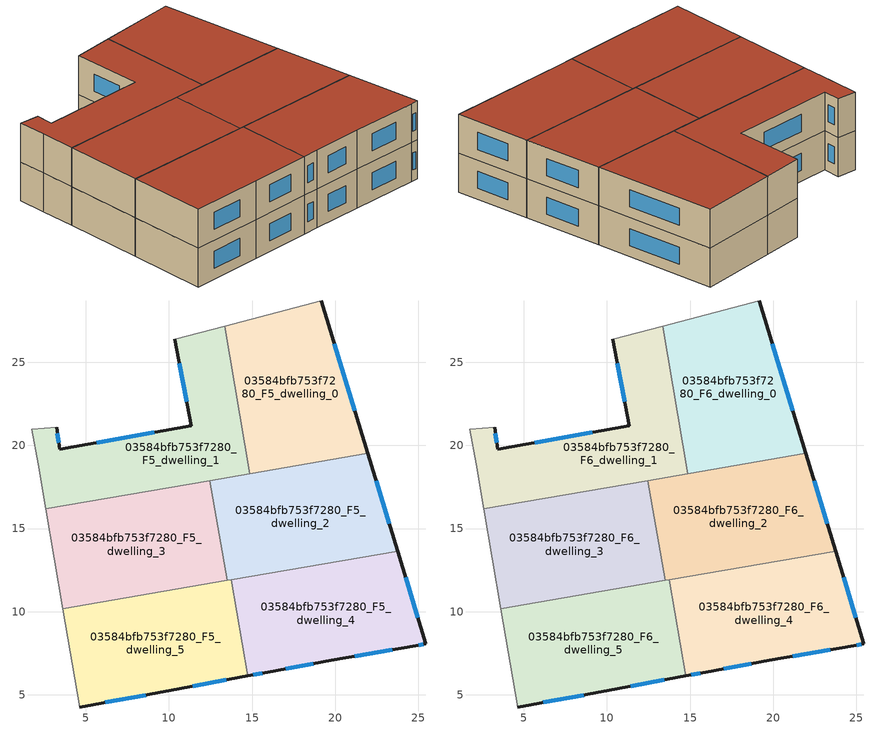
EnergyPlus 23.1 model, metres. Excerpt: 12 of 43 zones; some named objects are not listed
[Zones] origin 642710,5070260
03584bfb753f7280_F5_dwelling_0
 floor to 03584bfb753f7280_F4_dwelling_0 (EU_floor_Construction): 19.15,28.68 21.95,19.52 14.87,18.3 13.34,27.17 z15
 wall outside (EU_wall_Construction): 21.95,19.52 19.15,28.68 z15:18
 wall to 03584bfb753f7280_F5_dwelling_1 (EU_wall_Construction): 13.34,27.17 14.87,18.3 z15:18
 wall adiabatic (EU_wall_Construction): 19.15,28.68 13.34,27.17 z15:18
 wall to 03584bfb753f7280_F5_dwelling_2 (EU_wall_Construction): 14.87,18.3 21.95,19.52 z15:18
 window (EU_Window_Construction): 21.17,22.09 19.94,26.11 z15.84:17.16
03584bfb753f7280_F5_dwelling_1
 floor to 03584bfb753f7280_F4_dwelling_1 (EU_floor_Construction): 13.34,27.17 14.87,18.3 2.59,16.19 2.14,18.88 1.74,20.98 3.24,21.08 3.44,19.78 11.34,21.18 10.34,26.38 z15
 wall outside (EU_wall_Construction): 10.34,26.38 11.34,21.18 3.44,19.78 3.24,21.08 z15:18
 wall adiabatic (EU_wall_Construction): 3.24,21.08 1.74,20.98 2.14,18.88 2.59,16.19 / 13.34,27.17 10.34,26.38 z15:18
 wall to 03584bfb753f7280_F5_dwelling_3 (EU_wall_Construction): 2.59,16.19 12.46,17.89 z15:18
 wall to 03584bfb753f7280_F5_dwelling_2 (EU_wall_Construction): 12.46,17.89 14.87,18.3 z15:18
 window (EU_Window_Construction): 3.38,20.14 3.29,20.72 / 9.13,20.79 5.65,20.17 / 10.62,24.92 11.06,22.64 z15.84:17.16
03584bfb753f7280_F5_dwelling_2
 floor to 03584bfb753f7280_F4_dwelling_2 (EU_floor_Construction): 21.95,19.52 23.75,13.64 13.49,11.88 12.46,17.89 z15
 wall outside (EU_wall_Construction): 23.75,13.64 21.95,19.52 z15:18
 wall to 03584bfb753f7280_F5_dwelling_3 (EU_wall_Construction): 12.46,17.89 13.49,11.88 z15:18
 wall to 03584bfb753f7280_F5_dwelling_4 (EU_wall_Construction): 13.75,11.92 23.75,13.64 z15:18
 wall to 03584bfb753f7280_F5_dwelling_5 (EU_wall_Construction): 13.5,11.88 13.75,11.92 z15:18
 window (EU_Window_Construction): 23.24,15.29 22.45,17.87 z15.84:17.16
03584bfb753f7280_F5_dwelling_3
 floor to 03584bfb753f7280_F4_dwelling_3 (EU_floor_Construction): 12.46,17.89 13.49,11.88 3.62,10.18 2.59,16.19 z15
 wall adiabatic (EU_wall_Construction): 2.59,16.19 3.62,10.18 z15:18
 wall to 03584bfb753f7280_F5_dwelling_5 (EU_wall_Construction): 3.62,10.18 13.49,11.88 z15:18
03584bfb753f7280_F5_dwelling_4
 floor to 03584bfb753f7280_F4_dwelling_4 (EU_floor_Construction): 23.75,13.64 25.45,8.07 24.85,7.97 19.74,7.07 15.94,6.37 14.74,6.14 13.75,11.92 z15
 wall outside (EU_wall_Construction): 14.74,6.14 15.94,6.37 19.74,7.07 24.85,7.97 25.45,8.07 23.75,13.64 z15:18
 wall to 03584bfb753f7280_F5_dwelling_5 (EU_wall_Construction): 13.75,11.92 14.74,6.14 z15:18
 window (EU_Window_Construction): 15.08,6.2 15.61,6.3 / 24.97,9.63 24.22,12.08 / 25.02,7.99 25.28,8.04 / 21.18,7.32 23.42,7.71 / 17.01,6.56 18.68,6.87 z15.84:17.16
03584bfb753f7280_F5_dwelling_5
 floor to 03584bfb753f7280_F4_dwelling_5 (EU_floor_Construction): 13.75,11.92 14.74,6.14 10.14,5.27 4.63,4.27 3.62,10.18 z15
 wall outside (EU_wall_Construction): 4.63,4.27 10.14,5.27 14.74,6.14 z15:18
 wall adiabatic (EU_wall_Construction): 3.62,10.18 4.63,4.27 z15:18
 window (EU_Window_Construction): 11.43,5.51 13.45,5.9 / 6.18,4.55 8.6,4.99 z15.84:17.16
03584bfb753f7280_F6_dwelling_0
 floor to 03584bfb753f7280_F5_dwelling_0 (EU_floor_Construction): 19.15,28.68 21.95,19.52 14.87,18.3 13.34,27.17 z18
 wall outside (EU_wall_Construction): 21.95,19.52 19.15,28.68 z18:21
 wall to 03584bfb753f7280_F6_dwelling_1 (EU_wall_Construction): 13.34,27.17 14.87,18.3 z18:21
 wall adiabatic (EU_wall_Construction): 19.15,28.68 13.34,27.17 z18:21
 wall to 03584bfb753f7280_F6_dwelling_2 (EU_wall_Construction): 14.87,18.3 21.95,19.52 z18:21
 window (EU_Window_Construction): 21.17,22.09 19.94,26.11 z18.84:20.16
 roof outside (EU_roof_Construction): 21.95,19.52 19.15,28.68 13.34,27.17 14.87,18.3 z21
03584bfb753f7280_F6_dwelling_1
 floor to 03584bfb753f7280_F5_dwelling_1 (EU_floor_Construction): 13.34,27.17 14.87,18.3 2.59,16.19 2.14,18.88 1.74,20.98 3.24,21.08 3.44,19.78 11.34,21.18 10.34,26.38 z18
 wall outside (EU_wall_Construction): 10.34,26.38 11.34,21.18 3.44,19.78 3.24,21.08 z18:21
 wall adiabatic (EU_wall_Construction): 3.24,21.08 1.74,20.98 2.14,18.88 2.59,16.19 / 13.34,27.17 10.34,26.38 z18:21
 wall to 03584bfb753f7280_F6_dwelling_3 (EU_wall_Construction): 2.59,16.19 12.46,17.89 z18:21
 wall to 03584bfb753f7280_F6_dwelling_2 (EU_wall_Construction): 12.46,17.89 14.87,18.3 z18:21
 window (EU_Window_Construction): 3.38,20.14 3.29,20.72 / 9.13,20.79 5.65,20.17 / 10.62,24.92 11.06,22.64 z18.84:20.16
 roof outside (EU_roof_Construction): 14.87,18.3 13.34,27.17 10.34,26.38 11.34,21.18 3.44,19.78 3.24,21.08 1.74,20.98 2.14,18.88 2.59,16.19 z21
03584bfb753f7280_F6_dwelling_2
 floor to 03584bfb753f7280_F5_dwelling_2 (EU_floor_Construction): 21.95,19.52 23.75,13.64 13.49,11.88 12.46,17.89 z18
 wall outside (EU_wall_Construction): 23.75,13.64 21.95,19.52 z18:21
 wall to 03584bfb753f7280_F6_dwelling_3 (EU_wall_Construction): 12.46,17.89 13.49,11.88 z18:21
 wall to 03584bfb753f7280_F6_dwelling_4 (EU_wall_Construction): 13.75,11.92 23.75,13.64 z18:21
 wall to 03584bfb753f7280_F6_dwelling_5 (EU_wall_Construction): 13.5,11.88 13.75,11.92 z18:21
 window (EU_Window_Construction): 23.24,15.29 22.45,17.87 z18.84:20.16
 roof outside (EU_roof_Construction): 23.75,13.64 21.95,19.52 12.46,17.89 13.49,11.88 z21
03584bfb753f7280_F6_dwelling_3
 floor to 03584bfb753f7280_F5_dwelling_3 (EU_floor_Construction): 12.46,17.89 13.49,11.88 3.62,10.18 2.59,16.19 z18
 wall adiabatic (EU_wall_Construction): 2.59,16.19 3.62,10.18 z18:21
 wall to 03584bfb753f7280_F6_dwelling_5 (EU_wall_Construction): 3.62,10.18 13.49,11.88 z18:21
 roof outside (EU_roof_Construction): 13.49,11.88 12.46,17.89 2.59,16.19 3.62,10.18 z21
03584bfb753f7280_F6_dwelling_4
 floor to 03584bfb753f7280_F5_dwelling_4 (EU_floor_Construction): 23.75,13.64 25.45,8.07 24.85,7.97 19.74,7.07 15.94,6.37 14.74,6.14 13.75,11.92 z18
 wall outside (EU_wall_Construction): 14.74,6.14 15.94,6.37 19.74,7.07 24.85,7.97 25.45,8.07 23.75,13.64 z18:21
 wall to 03584bfb753f7280_F6_dwelling_5 (EU_wall_Construction): 13.75,11.92 14.74,6.14 z18:21
 window (EU_Window_Construction): 15.08,6.2 15.61,6.3 / 24.97,9.63 24.22,12.08 / 25.02,7.99 25.28,8.04 / 21.18,7.32 23.42,7.71 / 17.01,6.56 18.68,6.87 z18.84:20.16
 roof outside (EU_roof_Construction): 24.85,7.97 25.45,8.07 23.75,13.64 13.75,11.92 14.74,6.14 15.94,6.37 19.74,7.07 z21
03584bfb753f7280_F6_dwelling_5
 floor to 03584bfb753f7280_F5_dwelling_5 (EU_floor_Construction): 13.75,11.92 14.74,6.14 10.14,5.27 4.63,4.27 3.62,10.18 z18
 wall outside (EU_wall_Construction): 4.63,4.27 10.14,5.27 14.74,6.14 z18:21
 wall adiabatic (EU_wall_Construction): 3.62,10.18 4.63,4.27 z18:21
 window (EU_Window_Construction): 11.43,5.51 13.45,5.9 / 6.18,4.55 8.6,4.99 z18.84:20.16
 roof outside (EU_roof_Construction): 14.74,6.14 13.75,11.92 3.62,10.18 4.63,4.27 10.14,5.27 z21
[Building]
EU S2 Campaign: North Axis=0; Terrain=City; Solar Distribution=FullExterior
[Site:Location]
Lyon-Bron: Latitude=45.75; Longitude=5; Time Zone=1; Elevation=198
[SizingPeriod:WeatherFileDays]
AnnualSizingPeriod: Begin Month=1; Begin Day of Month=1; End Month=12; End Day of Month=31; Day of Week for Start Day=Monday; Use Weather File Daylight Saving Period=No; Use Weather File Rain and Snow Indicators=No
[MATERIAL]
EU_InternalMass_Material: Roughness=MediumRough; Thickness=0.1; Conductivity=1; Density=1800; Specific Heat=900; Thermal Absorptance=0.9; Solar Absorptance=0.7; Visible Absorptance=0.7
[MATERIAL:NOMASS] Roughness=MediumRough; Thermal Absorptance=0.9; Solar Absorptance=0.7; Visible Absorptance=0.7
Name | Thermal Resistance
EU_wall_NoMass | 0.776494
EU_roof_NoMass | 0.486893
EU_floor_NoMass | 0.421597
[WINDOWMATERIAL:SIMPLEGLAZINGSYSTEM]
EU_Window_SimpleGlazing: UFactor=4.24961; Solar Heat Gain Coefficient=0.83; Visible Transmittance=0.83
[CONSTRUCTION]
EU_wall_Construction: EU_wall_NoMass
EU_roof_Construction: EU_roof_NoMass
EU_floor_Construction: EU_floor_NoMass
EU_Window_Construction: EU_Window_SimpleGlazing
EU_InternalMass_Construction: EU_InternalMass_Material
[ZONE] Type=1; Multiplier=1; Ceiling Height=autocalculate; Floor Area=autocalculate; Part of Total Floor Area=Yes
Name | Volume
03584bfb753f7280_F5_dwelling_0; 03584bfb753f7280_F6_dwelling_0 | 183.19
03584bfb753f7280_F5_dwelling_1; 03584bfb753f7280_F6_dwelling_1; 03584bfb753f7280_F5_dwelling_5; 03584bfb753f7280_F6_dwelling_5 | 183.21
03584bfb753f7280_F5_dwelling_2; 03584bfb753f7280_F6_dwelling_2 | 183.214
03584bfb753f7280_F5_dwelling_3; 03584bfb753f7280_F6_dwelling_3 | 183.196
03584bfb753f7280_F5_dwelling_4; 03584bfb753f7280_F6_dwelling_4 | 183.199
[INTERNALMASS] Construction=EU_InternalMass_Construction
Name | Zone or ZoneList | Surface Area
03584bfb753f7280_F5_dwelling_0_EU_InternalMass | 03584bfb753f7280_F5_dwelling_0 | 61.0635
03584bfb753f7280_F5_dwelling_1_EU_InternalMass | 03584bfb753f7280_F5_dwelling_1 | 61.07
03584bfb753f7280_F5_dwelling_2_EU_InternalMass | 03584bfb753f7280_F5_dwelling_2 | 61.0711
03584bfb753f7280_F5_dwelling_3_EU_InternalMass | 03584bfb753f7280_F5_dwelling_3 | 61.0656
03584bfb753f7280_F5_dwelling_4_EU_InternalMass | 03584bfb753f7280_F5_dwelling_4 | 61.0661
03584bfb753f7280_F5_dwelling_5_EU_InternalMass | 03584bfb753f7280_F5_dwelling_5 | 61.0698
03584bfb753f7280_F6_dwelling_0_EU_InternalMass | 03584bfb753f7280_F6_dwelling_0 | 61.0635
03584bfb753f7280_F6_dwelling_1_EU_InternalMass | 03584bfb753f7280_F6_dwelling_1 | 61.07
03584bfb753f7280_F6_dwelling_2_EU_InternalMass | 03584bfb753f7280_F6_dwelling_2 | 61.0711
03584bfb753f7280_F6_dwelling_3_EU_InternalMass | 03584bfb753f7280_F6_dwelling_3 | 61.0656
03584bfb753f7280_F6_dwelling_4_EU_InternalMass | 03584bfb753f7280_F6_dwelling_4 | 61.0661
03584bfb753f7280_F6_dwelling_5_EU_InternalMass | 03584bfb753f7280_F6_dwelling_5 | 61.0698
[OTHEREQUIPMENT] Fuel Type=Electricity; Design Level Calculation Method=Watts/Area; Power per Zone Floor Area=1; Fraction Latent=0; Fraction Radiant=0; Fraction Lost=0; Carbon Dioxide Generation Rate=0; EndUse Subcategory=EU_Step8_InternalGains
Name | Zone or ZoneList or Space or SpaceList | Schedule
EU_Step8_InternalGain_03584bfb753f7280_F5_dwelling_0_f000 | 03584bfb753f7280_F5_dwelling_0 | EU_Step8_GainSchedule_03584bfb753f7280_F5_dwelling_0_f000
EU_Step8_InternalGain_03584bfb753f7280_F5_dwelling_1_f000 | 03584bfb753f7280_F5_dwelling_1 | EU_Step8_GainSchedule_03584bfb753f7280_F5_dwelling_1_f000
EU_Step8_InternalGain_03584bfb753f7280_F5_dwelling_2_f000 | 03584bfb753f7280_F5_dwelling_2 | EU_Step8_GainSchedule_03584bfb753f7280_F5_dwelling_2_f000
EU_Step8_InternalGain_03584bfb753f7280_F5_dwelling_3_f000 | 03584bfb753f7280_F5_dwelling_3 | EU_Step8_GainSchedule_03584bfb753f7280_F5_dwelling_3_f000
EU_Step8_InternalGain_03584bfb753f7280_F5_dwelling_4_f000 | 03584bfb753f7280_F5_dwelling_4 | EU_Step8_GainSchedule_03584bfb753f7280_F5_dwelling_4_f000
EU_Step8_InternalGain_03584bfb753f7280_F5_dwelling_5_f000 | 03584bfb753f7280_F5_dwelling_5 | EU_Step8_GainSchedule_03584bfb753f7280_F5_dwelling_5_f000
EU_Step8_InternalGain_03584bfb753f7280_F6_dwelling_0_f000 | 03584bfb753f7280_F6_dwelling_0 | EU_Step8_GainSchedule_03584bfb753f7280_F6_dwelling_0_f000
EU_Step8_InternalGain_03584bfb753f7280_F6_dwelling_1_f000 | 03584bfb753f7280_F6_dwelling_1 | EU_Step8_GainSchedule_03584bfb753f7280_F6_dwelling_1_f000
EU_Step8_InternalGain_03584bfb753f7280_F6_dwelling_2_f000 | 03584bfb753f7280_F6_dwelling_2 | EU_Step8_GainSchedule_03584bfb753f7280_F6_dwelling_2_f000
EU_Step8_InternalGain_03584bfb753f7280_F6_dwelling_3_f000 | 03584bfb753f7280_F6_dwelling_3 | EU_Step8_GainSchedule_03584bfb753f7280_F6_dwelling_3_f000
EU_Step8_InternalGain_03584bfb753f7280_F6_dwelling_4_f000 | 03584bfb753f7280_F6_dwelling_4 | EU_Step8_GainSchedule_03584bfb753f7280_F6_dwelling_4_f000
EU_Step8_InternalGain_03584bfb753f7280_F6_dwelling_5_f000 | 03584bfb753f7280_F6_dwelling_5 | EU_Step8_GainSchedule_03584bfb753f7280_F6_dwelling_5_f000
[ZONEVENTILATION:DESIGNFLOWRATE] Schedule=EU_AlwaysOn; Design Flow Rate Calculation Method=AirChanges/Hour; Air Changes per Hour=0.693814; Ventilation Type=Natural; Fan Pressure Rise=0; Fan Total Efficiency=1; Constant Term Coefficient=1; Temperature Term Coefficient=0; Velocity Term Coefficient=0; Velocity Squared Term Coefficient=0; Minimum Indoor Temperature=-100; Maximum Indoor Temperature=100; Delta Temperature=-100; Minimum Outdoor Temperature=-100; Maximum Outdoor Temperature=100; Maximum Wind Speed=40
Name | Zone or ZoneList or Space or SpaceList
EU_ConstantAir_03584bfb753f7280_F5_dwelling_0 | 03584bfb753f7280_F5_dwelling_0
EU_ConstantAir_03584bfb753f7280_F5_dwelling_1 | 03584bfb753f7280_F5_dwelling_1
EU_ConstantAir_03584bfb753f7280_F5_dwelling_2 | 03584bfb753f7280_F5_dwelling_2
EU_ConstantAir_03584bfb753f7280_F5_dwelling_3 | 03584bfb753f7280_F5_dwelling_3
EU_ConstantAir_03584bfb753f7280_F5_dwelling_4 | 03584bfb753f7280_F5_dwelling_4
EU_ConstantAir_03584bfb753f7280_F5_dwelling_5 | 03584bfb753f7280_F5_dwelling_5
EU_ConstantAir_03584bfb753f7280_F6_dwelling_0 | 03584bfb753f7280_F6_dwelling_0
EU_ConstantAir_03584bfb753f7280_F6_dwelling_1 | 03584bfb753f7280_F6_dwelling_1
EU_ConstantAir_03584bfb753f7280_F6_dwelling_2 | 03584bfb753f7280_F6_dwelling_2
EU_ConstantAir_03584bfb753f7280_F6_dwelling_3 | 03584bfb753f7280_F6_dwelling_3
EU_ConstantAir_03584bfb753f7280_F6_dwelling_4 | 03584bfb753f7280_F6_dwelling_4
EU_ConstantAir_03584bfb753f7280_F6_dwelling_5 | 03584bfb753f7280_F6_dwelling_5
[HVACTEMPLATE:THERMOSTAT] Constant Heating Setpoint=20; Constant Cooling Setpoint=50
EU_HeatOnly_03584bfb753f7280_F6_dwelling_4; EU_HeatOnly_03584bfb753f7280_F6_dwelling_5
[HVACTEMPLATE:ZONE:IDEALLOADSAIRSYSTEM] System Availability Schedule=EU_AlwaysOn; Maximum Heating Supply Air Temperature=50; Minimum Cooling Supply Air Temperature=13; Maximum Heating Supply Air Humidity Ratio=0.0156; Minimum Cooling Supply Air Humidity Ratio=0.0077; Heating Limit=NoLimit; Cooling Limit=NoLimit; Heating Availability Schedule=EU_AlwaysOn; Cooling Availability Schedule=EU_CoolingOff; Dehumidification Control Type=ConstantSensibleHeatRatio; Cooling Sensible Heat Ratio=0.7; Dehumidification Setpoint=60; Humidification Control Type=None; Humidification Setpoint=30; Outdoor Air Method=None; Outdoor Air Flow Rate per Person=0.00944; Outdoor Air Flow Rate per Zone Floor Area=0; Outdoor Air Flow Rate per Zone=0; Demand Controlled Ventilation Type=None; Outdoor Air Economizer Type=NoEconomizer; Heat Recovery Type=None; Sensible Heat Recovery Effectiveness=0.7; Latent Heat Recovery Effectiveness=0.65
Name | Template Thermostat
03584bfb753f7280_F5_dwelling_0 | EU_HeatOnly_03584bfb753f7280_F5_dwelling_0
03584bfb753f7280_F5_dwelling_1 | EU_HeatOnly_03584bfb753f7280_F5_dwelling_1
03584bfb753f7280_F5_dwelling_2 | EU_HeatOnly_03584bfb753f7280_F5_dwelling_2
03584bfb753f7280_F5_dwelling_3 | EU_HeatOnly_03584bfb753f7280_F5_dwelling_3
03584bfb753f7280_F5_dwelling_4 | EU_HeatOnly_03584bfb753f7280_F5_dwelling_4
03584bfb753f7280_F5_dwelling_5 | EU_HeatOnly_03584bfb753f7280_F5_dwelling_5
03584bfb753f7280_F6_dwelling_0 | EU_HeatOnly_03584bfb753f7280_F6_dwelling_0
03584bfb753f7280_F6_dwelling_1 | EU_HeatOnly_03584bfb753f7280_F6_dwelling_1
03584bfb753f7280_F6_dwelling_2 | EU_HeatOnly_03584bfb753f7280_F6_dwelling_2
03584bfb753f7280_F6_dwelling_3 | EU_HeatOnly_03584bfb753f7280_F6_dwelling_3
03584bfb753f7280_F6_dwelling_4 | EU_HeatOnly_03584bfb753f7280_F6_dwelling_4
03584bfb753f7280_F6_dwelling_5 | EU_HeatOnly_03584bfb753f7280_F6_dwelling_5
[SIZING:ZONE] Zone Cooling Design Supply Air Temperature Input Method=SupplyAirTemperature; Zone Cooling Design Supply Air Temperature=13; Zone Heating Design Supply Air Temperature Input Method=SupplyAirTemperature; Zone Heating Design Supply Air Temperature=50; Zone Cooling Design Supply Air Humidity Ratio=0.008; Zone Heating Design Supply Air Humidity Ratio=0.008; Cooling Design Air Flow Method=DesignDay; Cooling Design Air Flow Rate=0; Cooling Minimum Air Flow per Zone Floor Area=0.000762; Cooling Minimum Air Flow=0; Cooling Minimum Air Flow Fraction=0.2; Heating Design Air Flow Method=DesignDay; Heating Design Air Flow Rate=0; Heating Maximum Air Flow per Zone Floor Area=0.002032; Heating Maximum Air Flow=0.141576; Heating Maximum Air Flow Fraction=0.3; Account for Dedicated Outdoor Air System=No; Dedicated Outdoor Air System Control Strategy=NeutralSupplyAir; Dedicated Outdoor Air Low Setpoint Temperature for Design=autosize; Dedicated Outdoor Air High Setpoint Temperature for Design=autosize; Zone Load Sizing Method=Sensible Load Only No Latent Load; Zone Latent Cooling Design Supply Air Humidity Ratio Input Method=HumidityRatioDifference; Zone Cooling Design Supply Air Humidity Ratio Difference=0.005; Zone Latent Heating Design Supply Air Humidity Ratio Input Method=HumidityRatioDifference; Zone Humidification Design Supply Air Humidity Ratio Difference=0.005
03584bfb753f7280_F5_dwelling_0; 03584bfb753f7280_F5_dwelling_1; 03584bfb753f7280_F5_dwelling_2; 03584bfb753f7280_F5_dwelling_3; 03584bfb753f7280_F5_dwelling_4; 03584bfb753f7280_F5_dwelling_5; 03584bfb753f7280_F6_dwelling_0; 03584bfb753f7280_F6_dwelling_1; 03584bfb753f7280_F6_dwelling_2; 03584bfb753f7280_F6_dwelling_3; 03584bfb753f7280_F6_dwelling_4; 03584bfb753f7280_F6_dwelling_5
[SCHEDULE:CONSTANT]
Name | Hourly Value
EU_AlwaysOn | 1
EU_CoolingOff | 0
[SCHEDULE:FILE] Column Number=1; Rows to Skip at Top=0; Number of Hours of Data=8760; Column Separator=Comma; Interpolate to Timestep=No; Minutes per Item=60; Adjust Schedule for Daylight Savings=Yes
Name | File
EU_Step8_GainSchedule_03584bfb753f7280_F5_dwelling_0_f000 | ../../schedules/03584bfb753f7280/03584bfb753f7280_F5_dwelling_0_f000_gain.csv
EU_Step8_GainSchedule_03584bfb753f7280_F5_dwelling_1_f000 | ../../schedules/03584bfb753f7280/03584bfb753f7280_F5_dwelling_1_f000_gain.csv
EU_Step8_GainSchedule_03584bfb753f7280_F5_dwelling_2_f000 | ../../schedules/03584bfb753f7280/03584bfb753f7280_F5_dwelling_2_f000_gain.csv
EU_Step8_GainSchedule_03584bfb753f7280_F5_dwelling_3_f000 | ../../schedules/03584bfb753f7280/03584bfb753f7280_F5_dwelling_3_f000_gain.csv
EU_Step8_GainSchedule_03584bfb753f7280_F5_dwelling_4_f000 | ../../schedules/03584bfb753f7280/03584bfb753f7280_F5_dwelling_4_f000_gain.csv
EU_Step8_GainSchedule_03584bfb753f7280_F5_dwelling_5_f000 | ../../schedules/03584bfb753f7280/03584bfb753f7280_F5_dwelling_5_f000_gain.csv
EU_Step8_GainSchedule_03584bfb753f7280_F6_dwelling_0_f000 | ../../schedules/03584bfb753f7280/03584bfb753f7280_F6_dwelling_0_f000_gain.csv
EU_Step8_GainSchedule_03584bfb753f7280_F6_dwelling_1_f000 | ../../schedules/03584bfb753f7280/03584bfb753f7280_F6_dwelling_1_f000_gain.csv
EU_Step8_GainSchedule_03584bfb753f7280_F6_dwelling_2_f000 | ../../schedules/03584bfb753f7280/03584bfb753f7280_F6_dwelling_2_f000_gain.csv
EU_Step8_GainSchedule_03584bfb753f7280_F6_dwelling_3_f000 | ../../schedules/03584bfb753f7280/03584bfb753f7280_F6_dwelling_3_f000_gain.csv
EU_Step8_GainSchedule_03584bfb753f7280_F6_dwelling_4_f000 | ../../schedules/03584bfb753f7280/03584bfb753f7280_F6_dwelling_4_f000_gain.csv
EU_Step8_GainSchedule_03584bfb753f7280_F6_dwelling_5_f000 | ../../schedules/03584bfb753f7280/03584bfb753f7280_F6_dwelling_5_f000_gain.csv
